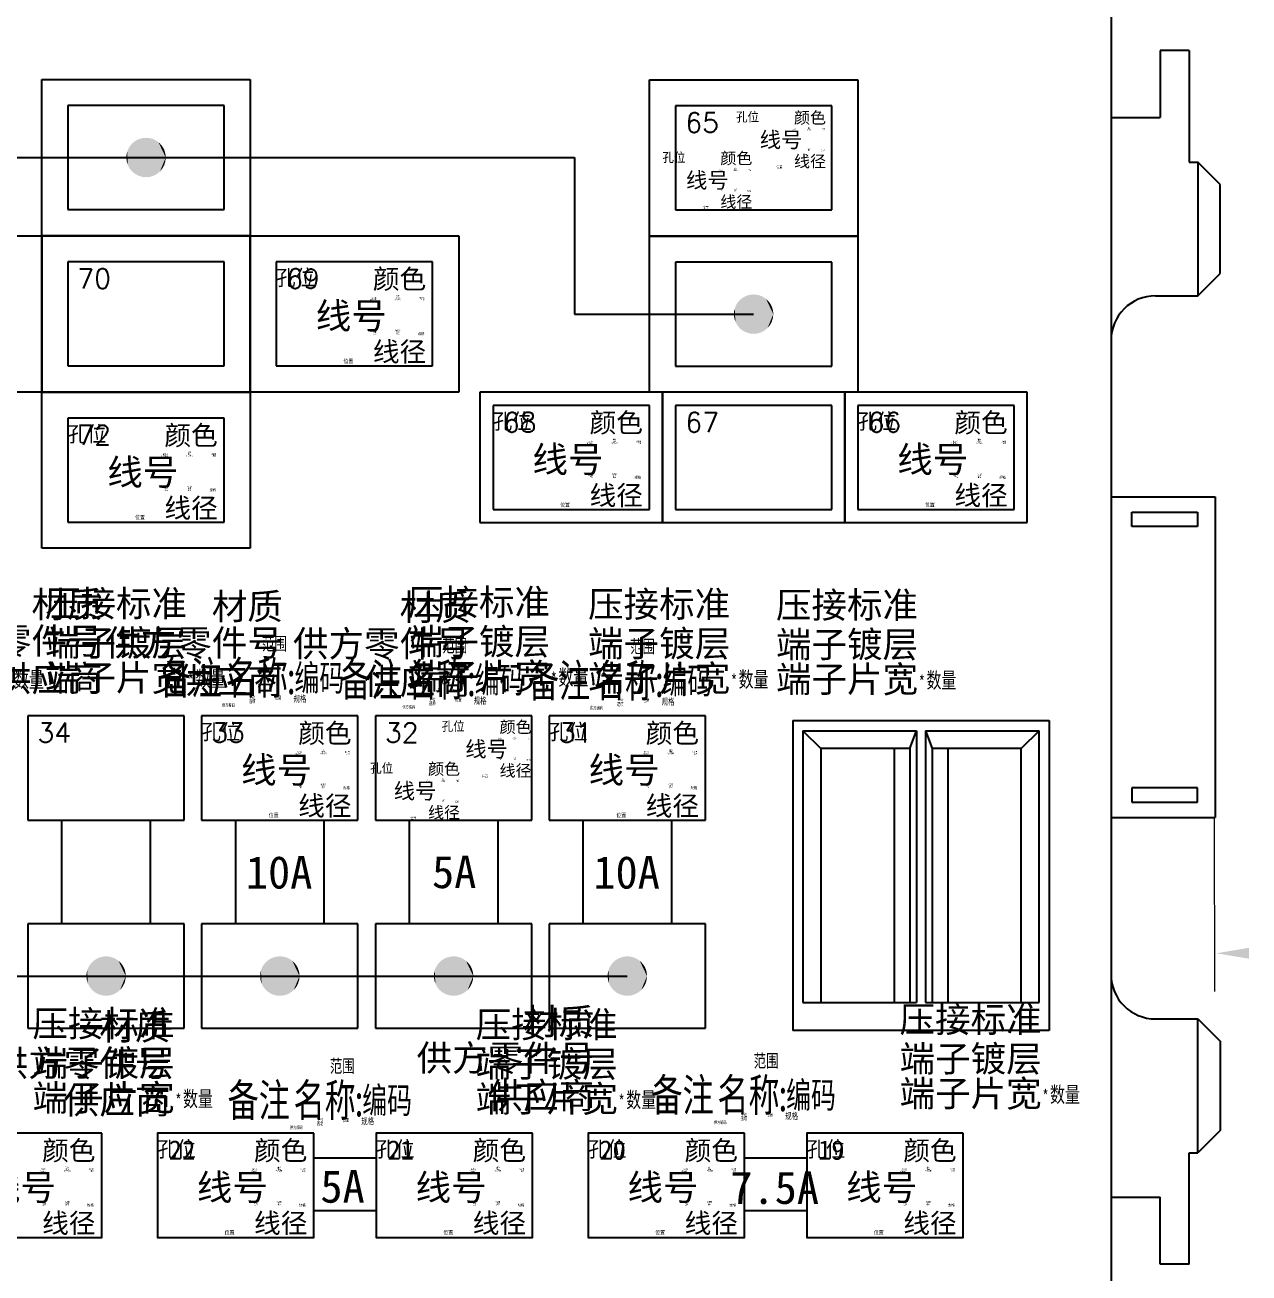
# Model space of a CAD drawing. Header units: millimetres. Extents: x -2653 to 6698, y -4403 to -42.
# Drawn here: x -2375 to -2281, y -580.6 to -484.8 of the extents above; entities that cross this region are included whole.
import ezdxf
from ezdxf.enums import TextEntityAlignment as Align

# ---------------------------------------------------------------- set-up
doc = ezdxf.new("R2010")
doc.units = ezdxf.units.MM
doc.header["$MEASUREMENT"] = 0
for name, color, linetype in [('文字', 3, 'Continuous'), ('轮廓线', 7, 'Continuous'), ('附件-供应商', 43, 'Continuous'), ('附件-名称', 53, 'Continuous'), ('附件-数量', 21, 'Continuous'), ('附件-编码', 52, 'Continuous')]:
    doc.layers.add(name, color=color, linetype=linetype)
for name, color, linetype, plot in [('附件-不打印', 2, 'Continuous', False), ('隐藏-剥皮长度', 2, 'Continuous', False), ('隐藏-加余量', 1, 'Continuous', False), ('隐藏-备注', 1, 'Continuous', False), ('隐藏-孔位', 1, 'Continuous', False), ('隐藏-对应端子', 2, 'Continuous', False), ('隐藏-规格', 1, 'Continuous', False), ('隐藏-辅助信息', 3, 'Continuous', False), ('隐藏-防水栓', 2, 'Continuous', False)]:
    doc.layers.add(name, color=color, linetype=linetype, plot=plot)
doc.styles.add('CL', font='', dxfattribs={"height": 2})
doc.styles.get("Standard").update_dxf_attribs({"font": 'txt', "bigfont": 'gbcbig.shx'})
doc.styles.add('灯泡', font='', dxfattribs={"width": 0.7})
doc.styles.get('CL').set_extended_font_data('SimSun')
doc.styles.get('灯泡').set_extended_font_data('NSimSun')

msp = doc.modelspace()

# ---------------------------------------------------------------- linework, layer by layer
at = {"lineweight": -3}
for p, q in [((-2291.597, -449.975), (-2291.597, -616.726)), ((-2373.664, -488.998), (-2357.664, -488.998)), ((-2373.664, -500.998), (-2373.664, -488.998)), ((-2357.664, -488.998), (-2357.664, -500.998)), ((-2327.031, -501.023), (-2327.031, -489.023)), ((-2327.031, -489.023), (-2311.031, -489.023)), ((-2311.031, -489.023), (-2311.031, -501.023)), ((-2359.664, -490.998), (-2371.664, -490.998)), ((-2371.664, -490.998), (-2371.664, -498.998)), ((-2359.664, -498.998), (-2359.664, -490.998)), ((-2313.031, -491.023), (-2325.031, -491.023)), ((-2325.031, -491.023), (-2325.031, -499.023)), ((-2313.031, -499.023), (-2313.031, -491.023)), ((-2543.887, -494.998), (-2332.777, -494.998)), ((-2332.777, -494.998), (-2332.777, -507.023)), ((-2371.664, -498.998), (-2359.664, -498.998)), ((-2325.031, -499.023), (-2313.031, -499.023)), ((-2389.664, -500.998), (-2373.664, -500.998)), ((-2373.664, -500.998), (-2373.664, -512.998)), ((-2373.664, -500.998), (-2357.664, -500.998)), ((-2373.664, -512.998), (-2373.664, -500.998)), ((-2357.664, -500.998), (-2373.664, -500.998)), ((-2357.664, -500.998), (-2341.664, -500.998)), ((-2357.664, -512.998), (-2357.664, -500.998)), ((-2357.664, -500.998), (-2357.664, -512.998)), ((-2341.664, -500.998), (-2341.664, -512.998)), ((-2311.031, -501.023), (-2327.031, -501.023)), ((-2327.031, -513.023), (-2327.031, -501.023)), ((-2327.031, -501.023), (-2311.031, -501.023)), ((-2311.031, -501.023), (-2311.031, -513.023)), ((-2359.664, -502.998), (-2371.664, -502.998)), ((-2371.664, -502.998), (-2371.664, -510.998)), ((-2359.664, -510.998), (-2359.664, -502.998)), ((-2343.664, -502.998), (-2355.664, -502.998)), ((-2355.664, -502.998), (-2355.664, -510.998)), ((-2343.664, -510.998), (-2343.664, -502.998)), ((-2313.031, -503.023), (-2325.031, -503.023)), ((-2325.031, -503.023), (-2325.031, -511.023)), ((-2313.031, -511.023), (-2313.031, -503.023)), ((-2332.777, -507.023), (-2319.031, -507.023)), ((-2371.664, -510.998), (-2359.664, -510.998)), ((-2355.664, -510.998), (-2343.664, -510.998)), ((-2325.031, -511.023), (-2313.031, -511.023)), ((-2373.664, -512.998), (-2389.664, -512.998)), ((-2357.664, -512.998), (-2373.664, -512.998)), ((-2373.664, -512.998), (-2357.664, -512.998)), ((-2373.664, -524.998), (-2373.664, -512.998)), ((-2341.664, -512.998), (-2357.664, -512.998)), ((-2357.664, -512.998), (-2357.664, -524.998)), ((-2326.031, -513.023), (-2340.031, -513.023)), ((-2340.031, -513.023), (-2340.031, -523.023)), ((-2311.031, -513.023), (-2327.031, -513.023)), ((-2326.031, -523.023), (-2326.031, -513.023)), ((-2312.031, -513.023), (-2326.031, -513.023)), ((-2326.031, -513.023), (-2326.031, -523.023)), ((-2312.031, -523.023), (-2312.031, -513.023)), ((-2298.031, -513.023), (-2312.031, -513.023)), ((-2312.031, -513.023), (-2312.031, -523.023)), ((-2298.031, -523.023), (-2298.031, -513.023)), ((-2327.031, -514.023), (-2339.031, -514.023)), ((-2339.031, -514.023), (-2339.031, -522.023)), ((-2327.031, -522.023), (-2327.031, -514.023)), ((-2313.031, -514.023), (-2325.031, -514.023)), ((-2325.031, -514.023), (-2325.031, -522.023)), ((-2313.031, -522.023), (-2313.031, -514.023)), ((-2299.031, -514.023), (-2311.031, -514.023)), ((-2311.031, -514.023), (-2311.031, -522.023)), ((-2299.031, -522.023), (-2299.031, -514.023)), ((-2359.664, -514.998), (-2371.664, -514.998)), ((-2371.664, -514.998), (-2371.664, -522.998)), ((-2359.664, -522.998), (-2359.664, -514.998)), ((-2291.597, -521.038), (-2283.608, -521.038)), ((-2283.608, -521.038), (-2283.608, -545.662)), ((-2339.031, -522.023), (-2327.031, -522.023)), ((-2325.031, -522.023), (-2313.031, -522.023)), ((-2311.031, -522.023), (-2299.031, -522.023)), ((-2371.664, -522.998), (-2359.664, -522.998)), ((-2340.031, -523.023), (-2326.031, -523.023)), ((-2326.031, -523.023), (-2312.031, -523.023)), ((-2312.031, -523.023), (-2298.031, -523.023)), ((-2290.011, -522.219), (-2284.954, -522.219)), ((-2290.011, -523.321), (-2290.011, -522.219)), ((-2284.954, -522.219), (-2284.954, -523.321)), ((-2284.954, -523.321), (-2290.011, -523.321)), ((-2357.664, -524.998), (-2373.664, -524.998)), ((-2362.73, -537.859), (-2374.73, -537.859)), ((-2374.73, -537.859), (-2374.73, -545.859)), ((-2362.73, -545.859), (-2362.73, -537.859)), ((-2349.395, -537.859), (-2361.395, -537.859)), ((-2361.395, -537.859), (-2361.395, -545.859)), ((-2349.395, -545.859), (-2349.395, -537.859)), ((-2336.059, -537.859), (-2348.059, -537.859)), ((-2348.059, -537.859), (-2348.059, -545.859)), ((-2336.059, -545.859), (-2336.059, -537.859)), ((-2322.723, -537.859), (-2334.723, -537.859)), ((-2334.723, -537.859), (-2334.723, -545.859)), ((-2322.723, -545.859), (-2322.723, -537.859)), ((-2284.954, -543.38), (-2290.011, -543.38)), ((-2290.011, -543.38), (-2290.011, -544.482)), ((-2284.954, -544.482), (-2284.954, -543.38)), ((-2290.011, -544.482), (-2284.954, -544.482)), ((-2374.73, -545.859), (-2362.73, -545.859)), ((-2372.117, -553.835), (-2372.117, -545.859)), ((-2372.117, -545.859), (-2365.344, -545.859)), ((-2365.344, -545.859), (-2365.344, -553.835)), ((-2361.395, -545.859), (-2349.395, -545.859)), ((-2358.781, -553.835), (-2358.781, -545.859)), ((-2358.781, -545.859), (-2352.008, -545.859)), ((-2352.008, -545.859), (-2352.008, -553.835)), ((-2348.059, -545.859), (-2336.059, -545.859)), ((-2345.445, -553.835), (-2345.445, -545.859)), ((-2345.445, -545.859), (-2338.673, -545.859)), ((-2338.673, -545.859), (-2338.673, -553.835)), ((-2334.723, -545.859), (-2322.723, -545.859)), ((-2332.109, -553.835), (-2332.109, -545.859)), ((-2332.109, -545.859), (-2325.337, -545.859)), ((-2325.337, -545.859), (-2325.337, -553.835)), ((-2291.597, -545.662), (-2283.608, -545.662)), ((-2362.73, -553.835), (-2374.73, -553.835)), ((-2374.73, -553.835), (-2374.73, -561.835)), ((-2365.344, -553.835), (-2372.117, -553.835)), ((-2362.73, -561.835), (-2362.73, -553.835)), ((-2349.395, -553.835), (-2361.395, -553.835)), ((-2361.395, -553.835), (-2361.395, -561.835)), ((-2352.008, -553.835), (-2358.781, -553.835)), ((-2349.395, -561.835), (-2349.395, -553.835)), ((-2336.059, -553.835), (-2348.059, -553.835)), ((-2348.059, -553.835), (-2348.059, -561.835)), ((-2338.673, -553.835), (-2345.445, -553.835)), ((-2336.059, -561.835), (-2336.059, -553.835)), ((-2322.723, -553.835), (-2334.723, -553.835)), ((-2334.723, -553.835), (-2334.723, -561.835)), ((-2325.337, -553.835), (-2332.109, -553.835)), ((-2322.723, -561.835), (-2322.723, -553.835)), ((-2501.123, -557.85), (-2328.723, -557.85)), ((-2374.73, -561.835), (-2362.73, -561.835)), ((-2361.395, -561.835), (-2349.395, -561.835)), ((-2348.059, -561.835), (-2336.059, -561.835)), ((-2334.723, -561.835), (-2322.723, -561.835))]:
    msp.add_line(p, q, dxfattribs=at)
at = {"lineweight": -3, "ltscale": 0.089101}
for p, q in [((-2287.834, -486.793), (-2287.834, -491.925)), ((-2287.834, -579.945), (-2287.834, -574.813))]:
    msp.add_line(p, q, dxfattribs=at)
at = {"lineweight": -3, "ltscale": 0.038611}
for p, q in [((-2285.61, -486.793), (-2287.834, -486.793)), ((-2285.61, -579.945), (-2287.834, -579.945))]:
    msp.add_line(p, q, dxfattribs=at)
at = {"lineweight": -3, "ltscale": 0.1485}
for p, q in [((-2285.61, -486.793), (-2285.61, -495.347)), ((-2285.61, -579.945), (-2285.61, -571.392))]:
    msp.add_line(p, q, dxfattribs=at)
at = {"lineweight": -3, "ltscale": 0.065338}
for p, q in [((-2291.597, -491.925), (-2287.834, -491.925)), ((-2291.597, -574.813), (-2287.834, -574.813))]:
    msp.add_line(p, q, dxfattribs=at)
at = {"lineweight": -3, "ltscale": 0.011884}
for p, q in [((-2285.61, -495.347), (-2284.925, -495.347)), ((-2285.61, -571.392), (-2284.925, -571.392))]:
    msp.add_line(p, q, dxfattribs=at)
at = {"lineweight": -3, "ltscale": 0.1782}
for p, q in [((-2284.925, -495.347), (-2284.925, -505.611)), ((-2284.925, -571.392), (-2284.925, -561.127))]:
    msp.add_line(p, q, dxfattribs=at)
at = {"lineweight": -3, "ltscale": 0.042002}
for p, q in [((-2283.215, -497.058), (-2284.925, -495.347)), ((-2284.925, -505.611), (-2283.215, -503.9)), ((-2284.925, -561.127), (-2283.215, -562.838)), ((-2283.215, -569.681), (-2284.925, -571.392))]:
    msp.add_line(p, q, dxfattribs=at)
at = {"lineweight": -3, "ltscale": 0.1188}
for p, q in [((-2283.215, -503.9), (-2283.215, -497.058)), ((-2283.215, -562.838), (-2283.215, -569.681))]:
    msp.add_line(p, q, dxfattribs=at)
at = {"lineweight": -3, "ltscale": 0.056433}
for p, q in [((-2288.176, -505.611), (-2284.925, -505.611)), ((-2288.176, -561.127), (-2284.925, -561.127))]:
    msp.add_line(p, q, dxfattribs=at)
at = {"lineweight": -3, "ltscale": 0.341553}
for p, q in [((-2316.018, -538.226), (-2296.345, -538.226)), ((-2296.345, -562.005), (-2316.018, -562.005))]:
    msp.add_line(p, q, dxfattribs=at)
at = {"lineweight": -3, "ltscale": 0.412831}
for p, q in [((-2316.018, -538.226), (-2316.018, -562.005)), ((-2296.345, -538.226), (-2296.345, -562.005))]:
    msp.add_line(p, q, dxfattribs=at)
at = {"lineweight": -3, "ltscale": 0.033602}
for p, q in [((-2315.248, -538.995), (-2313.879, -540.364)), ((-2297.115, -538.995), (-2298.483, -540.364))]:
    msp.add_line(p, q, dxfattribs=at)
at = {"lineweight": -3, "ltscale": 0.362341}
for p, q in [((-2315.248, -538.995), (-2315.248, -559.866)), ((-2306.524, -538.995), (-2306.524, -559.866)), ((-2305.839, -538.995), (-2305.839, -559.866)), ((-2297.115, -559.866), (-2297.115, -538.995))]:
    msp.add_line(p, q, dxfattribs=at)
at = {"lineweight": -3, "ltscale": 0.151465}
for p, q in [((-2315.248, -538.995), (-2306.524, -538.995)), ((-2315.248, -559.866), (-2306.524, -559.866))]:
    msp.add_line(p, q, dxfattribs=at)
at = {"lineweight": -3, "ltscale": 0.025373}
msp.add_line((-2307.037, -540.364), (-2306.524, -538.995), dxfattribs=at)
at = {"lineweight": -3, "ltscale": 0.151471}
for p, q in [((-2305.839, -538.995), (-2297.115, -538.995)), ((-2305.839, -559.866), (-2297.115, -559.866))]:
    msp.add_line(p, q, dxfattribs=at)
at = {"lineweight": -3, "ltscale": 0.025376}
msp.add_line((-2305.839, -538.995), (-2305.326, -540.364), dxfattribs=at)
at = {"lineweight": -3, "ltscale": 0.338582}
for p, q in [((-2313.879, -540.364), (-2313.879, -559.866)), ((-2308.234, -540.364), (-2308.234, -559.866)), ((-2307.037, -540.364), (-2307.037, -559.866)), ((-2305.326, -540.364), (-2305.326, -559.866)), ((-2304.129, -540.364), (-2304.129, -559.866)), ((-2298.483, -559.866), (-2298.483, -540.364))]:
    msp.add_line(p, q, dxfattribs=at)
at = {"lineweight": -3, "ltscale": 0.118799}
for p, q in [((-2307.037, -540.364), (-2313.879, -540.364)), ((-2298.483, -540.364), (-2305.326, -540.364))]:
    msp.add_line(p, q, dxfattribs=at)
at = {"lineweight": 0}
msp.add_line((-2283.684, -545.702), (-2283.644, -559.013), dxfattribs=at)
at = {"lineweight": -3}
for points in [[(-2369.049, -569.893), (-2381.049, -569.893), (-2381.049, -577.893), (-2369.049, -577.893)], [(-2352.786, -569.893), (-2364.786, -569.893), (-2364.786, -577.893), (-2352.786, -577.893)], [(-2336, -569.893), (-2348, -569.893), (-2348, -577.893), (-2336, -577.893)], [(-2319.737, -569.893), (-2331.737, -569.893), (-2331.737, -577.893), (-2319.737, -577.893)], [(-2302.951, -569.893), (-2314.951, -569.893), (-2314.951, -577.893), (-2302.951, -577.893)], [(-2348, -575.856), (-2352.786, -575.856), (-2352.786, -571.792), (-2348, -571.792)], [(-2314.951, -575.856), (-2319.737, -575.856), (-2319.737, -571.792), (-2314.951, -571.792)]]:
    msp.add_lwpolyline(points, close=True, dxfattribs=at)
for centre, start, end in [((-2288.176, -509.033), 90, 179.99998), ((-2288.176, -557.706), 180.00002, 270)]:
    msp.add_arc(centre, 3.421, start, end, dxfattribs=at)
for points in [[(-2366.921, -495.838), (-2366.997, -494.285), (-2367.061, -494.419)], [(-2366.733, -496.067), (-2366.921, -494.158), (-2366.921, -495.838), (-2366.997, -494.285)], [(-2366.733, -493.929), (-2366.833, -494.039), (-2366.733, -496.067), (-2366.921, -494.158)], [(-2366.504, -496.255), (-2366.623, -493.829), (-2366.733, -496.067), (-2366.733, -493.929)], [(-2366.504, -496.255), (-2366.242, -496.395), (-2366.623, -493.829), (-2366.504, -493.741)], [(-2366.242, -496.395), (-2366.377, -493.665), (-2366.504, -493.741)], [(-2365.959, -496.481), (-2366.242, -493.601), (-2366.242, -496.395), (-2366.377, -493.665)], [(-2365.959, -493.515), (-2366.103, -493.551), (-2365.959, -496.481), (-2366.242, -493.601)], [(-2365.664, -496.51), (-2365.664, -493.486), (-2365.959, -493.515), (-2365.812, -493.493)], [(-2365.664, -496.51), (-2365.959, -493.515), (-2365.959, -496.481)], [(-2365.664, -496.51), (-2365.369, -496.481), (-2365.664, -493.486), (-2365.664, -494.998)], [(-2364.152, -494.998), (-2365.515, -493.493), (-2365.664, -494.998), (-2365.664, -493.486)], [(-2364.152, -494.998), (-2365.225, -493.551), (-2365.515, -493.493), (-2365.369, -493.515)], [(-2364.152, -494.998), (-2364.951, -493.665), (-2365.225, -493.551), (-2365.085, -493.601)], [(-2364.152, -494.998), (-2364.704, -493.829), (-2364.951, -493.665), (-2364.824, -493.741)], [(-2364.152, -494.998), (-2364.495, -494.039), (-2364.704, -493.829), (-2364.595, -493.929)], [(-2364.152, -494.998), (-2364.33, -494.285), (-2364.495, -494.039), (-2364.407, -494.158)], [(-2364.152, -494.998), (-2364.217, -494.559), (-2364.33, -494.285), (-2364.267, -494.419)], [(-2367.169, -494.85), (-2367.176, -494.998), (-2367.147, -494.703), (-2367.147, -495.293)], [(-2367.061, -495.577), (-2367.111, -494.559), (-2367.147, -495.293), (-2367.147, -494.703)], [(-2367.061, -495.577), (-2366.921, -495.838), (-2367.111, -494.559), (-2367.061, -494.419)], [(-2364.152, -494.998), (-2365.664, -494.998), (-2365.085, -496.395), (-2365.369, -496.481)], [(-2364.152, -494.998), (-2365.085, -496.395), (-2364.595, -496.067), (-2364.824, -496.255)], [(-2364.152, -494.998), (-2364.595, -496.067), (-2364.267, -495.577), (-2364.407, -495.838)], [(-2364.152, -494.998), (-2364.267, -495.577), (-2364.181, -495.293)], [(-2364.152, -494.998), (-2364.159, -494.85), (-2364.217, -494.559), (-2364.181, -494.703)], [(-2319.871, -508.281), (-2319.609, -508.42), (-2319.99, -505.854), (-2319.871, -505.766)], [(-2319.609, -508.42), (-2319.744, -505.69), (-2319.871, -505.766)], [(-2319.326, -508.506), (-2319.609, -505.626), (-2319.609, -508.42), (-2319.744, -505.69)], [(-2319.326, -505.54), (-2319.47, -505.576), (-2319.326, -508.506), (-2319.609, -505.626)], [(-2319.031, -508.535), (-2319.031, -505.511), (-2319.326, -505.54), (-2319.179, -505.518)], [(-2319.031, -508.535), (-2319.326, -505.54), (-2319.326, -508.506)], [(-2319.031, -508.535), (-2318.736, -508.506), (-2319.031, -505.511), (-2319.031, -507.023)], [(-2317.519, -507.023), (-2318.883, -505.518), (-2319.031, -507.023), (-2319.031, -505.511)], [(-2317.519, -507.023), (-2318.592, -505.576), (-2318.883, -505.518), (-2318.736, -505.54)], [(-2317.519, -507.023), (-2318.318, -505.69), (-2318.592, -505.576), (-2318.452, -505.626)], [(-2317.519, -507.023), (-2318.072, -505.854), (-2318.318, -505.69), (-2318.191, -505.766)], [(-2320.536, -506.875), (-2320.543, -507.023), (-2320.514, -506.728), (-2320.514, -507.318)], [(-2320.428, -507.602), (-2320.478, -506.584), (-2320.514, -507.318), (-2320.514, -506.728)], [(-2320.428, -507.602), (-2320.288, -507.863), (-2320.478, -506.584), (-2320.428, -506.445)], [(-2320.288, -507.863), (-2320.365, -506.31), (-2320.428, -506.445)], [(-2320.1, -508.093), (-2320.288, -506.183), (-2320.288, -507.863), (-2320.365, -506.31)], [(-2320.1, -505.954), (-2320.2, -506.064), (-2320.1, -508.093), (-2320.288, -506.183)], [(-2319.871, -508.281), (-2319.99, -505.854), (-2320.1, -508.093), (-2320.1, -505.954)], [(-2317.519, -507.023), (-2317.862, -506.064), (-2318.072, -505.854), (-2317.962, -505.954)], [(-2317.519, -507.023), (-2317.697, -506.31), (-2317.862, -506.064), (-2317.774, -506.183)], [(-2317.519, -507.023), (-2317.584, -506.584), (-2317.697, -506.31), (-2317.634, -506.445)], [(-2317.519, -507.023), (-2317.526, -506.875), (-2317.584, -506.584), (-2317.548, -506.728)], [(-2317.519, -507.023), (-2319.031, -507.023), (-2318.452, -508.42), (-2318.736, -508.506)], [(-2317.519, -507.023), (-2318.452, -508.42), (-2317.962, -508.093), (-2318.191, -508.281)], [(-2317.519, -507.023), (-2317.962, -508.093), (-2317.634, -507.602), (-2317.774, -507.863)], [(-2317.519, -507.023), (-2317.634, -507.602), (-2317.548, -507.318)], [(-2369.57, -559.092), (-2369.309, -559.232), (-2369.689, -556.666), (-2369.57, -556.578)], [(-2369.309, -559.232), (-2369.443, -556.502), (-2369.57, -556.578)], [(-2369.025, -559.318), (-2369.309, -556.438), (-2369.309, -559.232), (-2369.443, -556.502)], [(-2369.025, -556.352), (-2369.169, -556.388), (-2369.025, -559.318), (-2369.309, -556.438)], [(-2368.73, -559.347), (-2368.73, -556.323), (-2369.025, -556.352), (-2368.878, -556.33)], [(-2368.73, -559.347), (-2369.025, -556.352), (-2369.025, -559.318)], [(-2368.73, -559.347), (-2368.435, -559.318), (-2368.73, -556.323), (-2368.73, -557.835)], [(-2367.218, -557.835), (-2368.582, -556.33), (-2368.73, -557.835), (-2368.73, -556.323)], [(-2367.218, -557.835), (-2368.291, -556.388), (-2368.582, -556.33), (-2368.435, -556.352)], [(-2367.218, -557.835), (-2368.017, -556.502), (-2368.291, -556.388), (-2368.152, -556.438)], [(-2367.218, -557.835), (-2367.771, -556.666), (-2368.017, -556.502), (-2367.89, -556.578)], [(-2356.234, -559.092), (-2355.973, -559.232), (-2356.354, -556.666), (-2356.234, -556.578)], [(-2355.973, -559.232), (-2356.107, -556.502), (-2356.234, -556.578)], [(-2355.69, -559.318), (-2355.973, -556.438), (-2355.973, -559.232), (-2356.107, -556.502)], [(-2355.69, -556.352), (-2355.833, -556.388), (-2355.69, -559.318), (-2355.973, -556.438)], [(-2355.395, -559.347), (-2355.395, -556.323), (-2355.69, -556.352), (-2355.543, -556.33)], [(-2355.395, -559.347), (-2355.69, -556.352), (-2355.69, -559.318)], [(-2355.395, -559.347), (-2355.099, -559.318), (-2355.395, -556.323), (-2355.395, -557.835)], [(-2353.882, -557.835), (-2355.246, -556.33), (-2355.395, -557.835), (-2355.395, -556.323)], [(-2353.882, -557.835), (-2354.955, -556.388), (-2355.246, -556.33), (-2355.099, -556.352)], [(-2353.882, -557.835), (-2354.682, -556.502), (-2354.955, -556.388), (-2354.816, -556.438)], [(-2353.882, -557.835), (-2354.435, -556.666), (-2354.682, -556.502), (-2354.554, -556.578)], [(-2342.899, -559.092), (-2342.637, -559.232), (-2343.018, -556.666), (-2342.899, -556.578)], [(-2342.637, -559.232), (-2342.771, -556.502), (-2342.899, -556.578)], [(-2342.354, -559.318), (-2342.637, -556.438), (-2342.637, -559.232), (-2342.771, -556.502)], [(-2342.354, -556.352), (-2342.498, -556.388), (-2342.354, -559.318), (-2342.637, -556.438)], [(-2342.059, -559.347), (-2342.059, -556.323), (-2342.354, -556.352), (-2342.207, -556.33)], [(-2342.059, -559.347), (-2342.354, -556.352), (-2342.354, -559.318)], [(-2342.059, -559.347), (-2341.763, -559.318), (-2342.059, -556.323), (-2342.059, -557.835)], [(-2340.546, -557.835), (-2341.91, -556.33), (-2342.059, -557.835), (-2342.059, -556.323)], [(-2340.546, -557.835), (-2341.62, -556.388), (-2341.91, -556.33), (-2341.763, -556.352)], [(-2340.546, -557.835), (-2341.346, -556.502), (-2341.62, -556.388), (-2341.48, -556.438)], [(-2340.546, -557.835), (-2341.099, -556.666), (-2341.346, -556.502), (-2341.219, -556.578)], [(-2329.563, -559.092), (-2329.302, -559.232), (-2329.682, -556.666), (-2329.563, -556.578)], [(-2329.302, -559.232), (-2329.436, -556.502), (-2329.563, -556.578)], [(-2329.018, -559.318), (-2329.302, -556.438), (-2329.302, -559.232), (-2329.436, -556.502)], [(-2329.018, -556.352), (-2329.162, -556.388), (-2329.018, -559.318), (-2329.302, -556.438)], [(-2328.723, -559.347), (-2328.723, -556.323), (-2329.018, -556.352), (-2328.871, -556.33)], [(-2328.723, -559.347), (-2329.018, -556.352), (-2329.018, -559.318)], [(-2328.723, -559.347), (-2328.428, -559.318), (-2328.723, -556.323), (-2328.723, -557.835)], [(-2327.211, -557.835), (-2328.575, -556.33), (-2328.723, -557.835), (-2328.723, -556.323)], [(-2327.211, -557.835), (-2328.284, -556.388), (-2328.575, -556.33), (-2328.428, -556.352)], [(-2327.211, -557.835), (-2328.01, -556.502), (-2328.284, -556.388), (-2328.144, -556.438)], [(-2327.211, -557.835), (-2327.764, -556.666), (-2328.01, -556.502), (-2327.883, -556.578)], [(-2370.235, -557.687), (-2370.242, -557.835), (-2370.213, -557.54), (-2370.213, -558.13)], [(-2370.127, -558.414), (-2370.177, -557.396), (-2370.213, -558.13), (-2370.213, -557.54)], [(-2370.127, -558.414), (-2369.988, -558.675), (-2370.177, -557.396), (-2370.127, -557.256)], [(-2369.988, -558.675), (-2370.064, -557.122), (-2370.127, -557.256)], [(-2369.799, -558.904), (-2369.988, -556.995), (-2369.988, -558.675), (-2370.064, -557.122)], [(-2369.799, -556.766), (-2369.899, -556.876), (-2369.799, -558.904), (-2369.988, -556.995)], [(-2369.57, -559.092), (-2369.689, -556.666), (-2369.799, -558.904), (-2369.799, -556.766)], [(-2367.218, -557.835), (-2367.561, -556.876), (-2367.771, -556.666), (-2367.661, -556.766)], [(-2367.218, -557.835), (-2367.397, -557.122), (-2367.561, -556.876), (-2367.473, -556.995)], [(-2367.218, -557.835), (-2367.283, -557.396), (-2367.397, -557.122), (-2367.333, -557.256)], [(-2367.218, -557.835), (-2367.225, -557.687), (-2367.283, -557.396), (-2367.247, -557.54)], [(-2356.899, -557.687), (-2356.907, -557.835), (-2356.877, -557.54), (-2356.877, -558.13)], [(-2356.791, -558.414), (-2356.842, -557.396), (-2356.877, -558.13), (-2356.877, -557.54)], [(-2356.791, -558.414), (-2356.652, -558.675), (-2356.842, -557.396), (-2356.791, -557.256)], [(-2356.652, -558.675), (-2356.728, -557.122), (-2356.791, -557.256)], [(-2356.464, -558.904), (-2356.652, -556.995), (-2356.652, -558.675), (-2356.728, -557.122)], [(-2356.464, -556.766), (-2356.563, -556.876), (-2356.464, -558.904), (-2356.652, -556.995)], [(-2356.234, -559.092), (-2356.354, -556.666), (-2356.464, -558.904), (-2356.464, -556.766)], [(-2353.882, -557.835), (-2354.226, -556.876), (-2354.435, -556.666), (-2354.325, -556.766)], [(-2353.882, -557.835), (-2354.061, -557.122), (-2354.226, -556.876), (-2354.137, -556.995)], [(-2353.882, -557.835), (-2353.948, -557.396), (-2354.061, -557.122), (-2353.997, -557.256)], [(-2353.882, -557.835), (-2353.89, -557.687), (-2353.948, -557.396), (-2353.911, -557.54)], [(-2343.563, -557.687), (-2343.571, -557.835), (-2343.542, -557.54), (-2343.542, -558.13)], [(-2343.456, -558.414), (-2343.506, -557.396), (-2343.542, -558.13), (-2343.542, -557.54)], [(-2343.456, -558.414), (-2343.316, -558.675), (-2343.506, -557.396), (-2343.456, -557.256)], [(-2343.316, -558.675), (-2343.392, -557.122), (-2343.456, -557.256)], [(-2343.128, -558.904), (-2343.316, -556.995), (-2343.316, -558.675), (-2343.392, -557.122)], [(-2343.128, -556.766), (-2343.227, -556.876), (-2343.128, -558.904), (-2343.316, -556.995)], [(-2342.899, -559.092), (-2343.018, -556.666), (-2343.128, -558.904), (-2343.128, -556.766)], [(-2340.546, -557.835), (-2340.89, -556.876), (-2341.099, -556.666), (-2340.989, -556.766)], [(-2340.546, -557.835), (-2340.725, -557.122), (-2340.89, -556.876), (-2340.801, -556.995)], [(-2340.546, -557.835), (-2340.612, -557.396), (-2340.725, -557.122), (-2340.662, -557.256)], [(-2340.546, -557.835), (-2340.554, -557.687), (-2340.612, -557.396), (-2340.576, -557.54)], [(-2330.228, -557.687), (-2330.235, -557.835), (-2330.206, -557.54), (-2330.206, -558.13)], [(-2330.12, -558.414), (-2330.17, -557.396), (-2330.206, -558.13), (-2330.206, -557.54)], [(-2330.12, -558.414), (-2329.98, -558.675), (-2330.17, -557.396), (-2330.12, -557.256)], [(-2329.98, -558.675), (-2330.056, -557.122), (-2330.12, -557.256)], [(-2329.792, -558.904), (-2329.98, -556.995), (-2329.98, -558.675), (-2330.056, -557.122)], [(-2329.792, -556.766), (-2329.892, -556.876), (-2329.792, -558.904), (-2329.98, -556.995)], [(-2329.563, -559.092), (-2329.682, -556.666), (-2329.792, -558.904), (-2329.792, -556.766)], [(-2327.211, -557.835), (-2327.554, -556.876), (-2327.764, -556.666), (-2327.654, -556.766)], [(-2327.211, -557.835), (-2327.389, -557.122), (-2327.554, -556.876), (-2327.465, -556.995)], [(-2327.211, -557.835), (-2327.276, -557.396), (-2327.389, -557.122), (-2327.326, -557.256)], [(-2327.211, -557.835), (-2327.218, -557.687), (-2327.276, -557.396), (-2327.24, -557.54)], [(-2367.218, -557.835), (-2368.73, -557.835), (-2368.152, -559.232), (-2368.435, -559.318)], [(-2367.218, -557.835), (-2368.152, -559.232), (-2367.661, -558.904), (-2367.89, -559.092)], [(-2367.218, -557.835), (-2367.661, -558.904), (-2367.333, -558.414), (-2367.473, -558.675)], [(-2367.218, -557.835), (-2367.333, -558.414), (-2367.247, -558.13)], [(-2353.882, -557.835), (-2355.395, -557.835), (-2354.816, -559.232), (-2355.099, -559.318)], [(-2353.882, -557.835), (-2354.816, -559.232), (-2354.325, -558.904), (-2354.554, -559.092)], [(-2353.882, -557.835), (-2354.325, -558.904), (-2353.997, -558.414), (-2354.137, -558.675)], [(-2353.882, -557.835), (-2353.997, -558.414), (-2353.911, -558.13)], [(-2340.546, -557.835), (-2342.059, -557.835), (-2341.48, -559.232), (-2341.763, -559.318)], [(-2340.546, -557.835), (-2341.48, -559.232), (-2340.989, -558.904), (-2341.219, -559.092)], [(-2340.546, -557.835), (-2340.989, -558.904), (-2340.662, -558.414), (-2340.801, -558.675)], [(-2340.546, -557.835), (-2340.662, -558.414), (-2340.576, -558.13)], [(-2327.211, -557.835), (-2328.723, -557.835), (-2328.144, -559.232), (-2328.428, -559.318)], [(-2327.211, -557.835), (-2328.144, -559.232), (-2327.654, -558.904), (-2327.883, -559.092)], [(-2327.211, -557.835), (-2327.654, -558.904), (-2327.326, -558.414), (-2327.465, -558.675)], [(-2327.211, -557.835), (-2327.326, -558.414), (-2327.24, -558.13)]]:
    msp.add_solid(points, dxfattribs=at)
at = {"color": 0, "linetype": 'ByBlock', "lineweight": 9}
msp.add_solid([(-2281.004, -555.666), (-2281.004, -556.5), (-2283.504, -556.083)], dxfattribs=at)

# ---------------------------------------------------------------- texts
at = {"lineweight": 0}
for s, p in [('65', (-2324.265, -493.069)), ('70', (-2370.931, -505.043)), ('69', (-2354.898, -505.043)), ('68', (-2338.265, -516.069)), ('67', (-2324.265, -516.069)), ('66', (-2310.265, -516.069)), ('72', (-2370.931, -517.043)), ('34', (-2373.989, -539.904)), ('33', (-2360.653, -539.904)), ('32', (-2347.318, -539.904)), ('31', (-2333.982, -539.904))]:
    msp.add_text(s, height=1.5, dxfattribs=at).set_placement(p)
at = {"style": '灯泡'}
for s, p in [('10A', (-2358, -551.115)), ('5A', (-2343.711, -551.084)), ('10A', (-2331.328, -551.115)), ('5A', (-2352.28, -575.229)), ('7.5A', (-2320.814, -575.324))]:
    msp.add_text(s, height=2.5, dxfattribs=at).set_placement(p)
at = {"lineweight": -3, "char_height": 1.5, "width": 2.33296, "attachment_point": 1}
for s, insert in [('{\\fSimSun|b0|i0|c134|p2;22}', (-2363.919, -570.438)), ('{\\fSimSun|b0|i0|c134|p2;21}', (-2347.134, -570.438)), ('{\\fSimSun|b0|i0|c134|p2;20}', (-2330.871, -570.438)), ('{\\fSimSun|b0|i0|c134|p2;19}', (-2314.085, -570.438))]:
    msp.add_mtext(s, dxfattribs=dict(at, insert=insert))
at = {"layer": '文字', "style": '灯泡', "width": 0.7}
for p in [(-2354.523, -534.941), (-2340.689, -535.092), (-2326.27, -535.157), (-2349.318, -567.363), (-2316.784, -566.961)]:
    msp.add_text(':', height=2.5, dxfattribs=at).set_placement(p, align=Align.MIDDLE_CENTER)
at = {"layer": '文字', "color": 3, "style": 'CL', "flags": 1}
for tag, p in [('压接标准', (-2334.659, -529.131)), ('材质', (-2368.998, -529.305)), ('压接标准', (-2362.517, -529.235)), ('材质', (-2355.164, -529.456)), ('材质', (-2340.745, -529.52)), ('压接标准', (-2320.825, -529.282)), ('压接标准', (-2306.406, -529.346)), ('供方零件号', (-2368.998, -532.102)), ('端子镀层', (-2362.517, -532.257)), ('供方零件号', (-2355.164, -532.253)), ('供方零件号', (-2340.745, -532.318)), ('端子镀层', (-2334.659, -532.153)), ('端子镀层', (-2320.825, -532.303)), ('端子镀层', (-2306.406, -532.368)), ('端子片宽', (-2362.517, -534.929)), ('端子片宽', (-2334.659, -534.825)), ('端子片宽', (-2320.825, -534.975)), ('端子片宽', (-2306.406, -535.04)), ('压接标准', (-2363.471, -561.479)), ('材质', (-2363.793, -561.726)), ('压接标准', (-2329.454, -561.552)), ('材质', (-2331.259, -561.324)), ('压接标准', (-2296.92, -561.15)), ('供方零件号', (-2363.793, -564.523)), ('端子镀层', (-2363.471, -564.501)), ('供方零件号', (-2331.259, -564.121)), ('端子镀层', (-2329.454, -564.574)), ('端子镀层', (-2296.92, -564.172)), ('端子片宽', (-2363.471, -567.173)), ('端子片宽', (-2329.454, -567.246)), ('端子片宽', (-2296.92, -566.844))]:
    msp.add_attdef(tag, text='', height=2, dxfattribs=at).set_placement(p, align=Align.MIDDLE_RIGHT)
at = {"layer": '轮廓线', "color": 7, "style": 'CL', "flags": 4}
for tag, text, height, p in [('颜色', 'NC', 0.9, (-2313.476, -491.942)), ('颜色', 'NC', 0.9, (-2319.129, -495.052)), ('线径', '0.5', 0.9, (-2313.476, -495.29)), ('线径', '0.5', 0.9, (-2319.129, -498.399)), ('颜色', 'NC', 1.5, (-2344.16, -504.325)), ('线径', '0.5', 1.5, (-2344.16, -509.904)), ('颜色', 'NC', 1.5, (-2327.527, -515.35)), ('颜色', 'NC', 1.5, (-2299.527, -515.35)), ('颜色', 'NC', 1.5, (-2360.16, -516.325)), ('线径', '0.5', 1.5, (-2327.527, -520.93)), ('线径', '0.5', 1.5, (-2299.527, -520.93)), ('线径', '0.5', 1.5, (-2360.16, -521.904)), ('颜色', 'NC', 1.5, (-2349.891, -539.186)), ('颜色', 'NC', 0.9, (-2336.073, -538.713)), ('颜色', 'NC', 1.5, (-2323.22, -539.186)), ('颜色', 'NC', 0.9, (-2341.564, -541.93)), ('线径', '0.5', 0.9, (-2336.073, -542.061)), ('线径', '0.5', 1.5, (-2349.891, -544.765)), ('线径', '0.5', 1.5, (-2323.22, -544.765)), ('线径', '0.5', 0.9, (-2341.564, -545.277)), ('颜色', 'NC', 1.5, (-2369.545, -571.22)), ('颜色', 'NC', 1.5, (-2353.282, -571.22)), ('颜色', 'NC', 1.5, (-2336.496, -571.22)), ('颜色', 'NC', 1.5, (-2320.233, -571.22)), ('颜色', 'NC', 1.5, (-2303.448, -571.22)), ('线径', '0.5', 1.5, (-2369.545, -576.799)), ('线径', '0.5', 1.5, (-2353.282, -576.799)), ('线径', '0.5', 1.5, (-2336.496, -576.799)), ('线径', '0.5', 1.5, (-2320.233, -576.799)), ('线径', '0.5', 1.5, (-2303.448, -576.799))]:
    msp.add_attdef(tag, text=text, height=height, dxfattribs=at).set_placement(p, align=Align.MIDDLE_RIGHT)
for height, p in [(1.2, (-2316.927, -493.634)), (1.2, (-2322.58, -496.744)), (2, (-2349.912, -507.145)), (2, (-2333.279, -518.17)), (2, (-2305.279, -518.17)), (2, (-2365.912, -519.145)), (1.2, (-2339.524, -540.405)), (2, (-2355.643, -542.006)), (2, (-2328.971, -542.006)), (1.2, (-2345.015, -543.622)), (2, (-2375.297, -574.04)), (2, (-2359.034, -574.04)), (2, (-2342.248, -574.04)), (2, (-2325.985, -574.04)), (2, (-2309.199, -574.04))]:
    msp.add_attdef('线号', text='300', height=height, dxfattribs=at).set_placement(p, align=Align.MIDDLE_CENTER)
at = {"layer": '附件-不打印', "color": 3, "style": 'CL', "width": 0.7}
for tag, height, flags, p in [('范围', 1, 1, (-2355.808, -532.317)), ('范围', 1, 1, (-2341.974, -532.468)), ('范围', 1, 1, (-2327.555, -532.533)), ('工位', 0.25, 5, (-2357.515, -536.473)), ('位置', 0.25, 9, (-2355.527, -536.474)), ('工位', 0.25, 5, (-2343.681, -536.623)), ('位置', 0.25, 9, (-2341.692, -536.624)), ('供方编码', 0.25, 5, (-2359.334, -537.038)), ('供方编码', 0.25, 5, (-2345.5, -537.188)), ('供方编码', 0.25, 5, (-2331.081, -537.253)), ('工位', 0.25, 5, (-2329.262, -536.688)), ('位置', 0.25, 9, (-2327.274, -536.689)), ('范围', 1, 1, (-2350.603, -564.738)), ('范围', 1, 1, (-2318.069, -564.336)), ('工位', 0.25, 5, (-2352.31, -568.894)), ('位置', 0.25, 9, (-2350.322, -568.895)), ('供方编码', 0.25, 5, (-2321.595, -569.057)), ('工位', 0.25, 5, (-2319.776, -568.492)), ('位置', 0.25, 9, (-2317.788, -568.493)), ('供方编码', 0.25, 5, (-2354.129, -569.459))]:
    msp.add_attdef(tag, text='', height=height, dxfattribs=dict(at, flags=flags)).set_placement(p, align=Align.MIDDLE_CENTER)
at = {"layer": '附件-不打印', "color": 1, "style": 'CL', "width": 0.7, "flags": 8}
for p in [(-2359.833, -536.192), (-2345.999, -536.343), (-2331.581, -536.408), (-2354.628, -568.614), (-2322.094, -568.211)]:
    msp.add_attdef('备注', text='', height=2.5, dxfattribs=at).set_placement(p, align=Align.RIGHT)
at = {"layer": '附件-不打印', "color": 3, "style": 'CL', "width": 0.7, "flags": 9}
for p in [(-2354.345, -536.799), (-2340.51, -536.95), (-2326.092, -537.014), (-2349.14, -569.22), (-2316.606, -568.818)]:
    msp.add_attdef('规格', p, '——', height=0.5, dxfattribs=at)
at = {"layer": '附件-不打印', "color": 1, "style": 'CL', "width": 0.7, "flags": 13}
for p in [(-2357.764, -536.885), (-2343.93, -537.036), (-2329.511, -537.101), (-2352.559, -569.307), (-2320.025, -568.904)]:
    msp.add_attdef('选项', p, 'ALL', height=0.25, dxfattribs=at)
at = {"layer": '附件-供应商', "color": 3, "style": 'CL', "flags": 1}
for p in [(-2368.998, -534.979), (-2355.164, -535.13), (-2340.745, -535.195), (-2363.793, -567.401), (-2331.259, -566.998)]:
    msp.add_attdef('供应商', text='', height=2, dxfattribs=at).set_placement(p, align=Align.MIDDLE_RIGHT)
at = {"layer": '附件-名称', "color": 3, "style": 'CL', "width": 0.7, "flags": 8}
for p in [(-2354.773, -534.941), (-2340.939, -535.092), (-2326.52, -535.157), (-2349.568, -567.363), (-2317.034, -566.961)]:
    msp.add_attdef('名称', text='端子', height=2.5, dxfattribs=at).set_placement(p, align=Align.MIDDLE_RIGHT)
at = {"layer": '附件-数量', "color": 2, "style": 'CL', "width": 0.7, "flags": 13}
for p in [(-2375.799, -535.07), (-2361.871, -535.011), (-2334.013, -534.906), (-2320.179, -535.057), (-2305.76, -535.122), (-2296.274, -566.925), (-2362.825, -567.254), (-2328.808, -567.328)]:
    msp.add_attdef('数量', text='1', height=1.2, dxfattribs=at).set_placement(p, align=Align.MIDDLE_LEFT)
at = {"layer": '附件-数量', "color": 2, "style": 'CL', "width": 0.7, "flags": 7}
for p in [(-2362.224, -535.137), (-2334.366, -535.032), (-2320.532, -535.183), (-2306.113, -535.248), (-2363.178, -567.38), (-2329.161, -567.454), (-2296.627, -567.051)]:
    msp.add_attdef('*', text='*', height=1, dxfattribs=at).set_placement(p, align=Align.MIDDLE_CENTER)
at = {"layer": '附件-编码', "color": 2, "style": 'CL', "width": 0.7}
for p in [(-2354.273, -534.941), (-2340.439, -535.092), (-2326.02, -535.157), (-2349.068, -567.363), (-2316.534, -566.961)]:
    msp.add_attdef('编码', text='', height=2, dxfattribs=at).set_placement(p, align=Align.MIDDLE_LEFT)
at = {"layer": '隐藏-剥皮长度', "color": 2, "style": 'CL', "width": 0.9, "flags": 4}
for height, p in [(0.06, (-2313.559, -492.891)), (0.06, (-2319.211, -496.001)), (0.1, (-2344.297, -505.907)), (0.1, (-2327.664, -516.932)), (0.1, (-2299.664, -516.932)), (0.1, (-2360.297, -517.907)), (0.06, (-2336.155, -539.662)), (0.1, (-2350.028, -540.768)), (0.1, (-2323.356, -540.768)), (0.06, (-2341.646, -542.879)), (0.1, (-2369.682, -572.802)), (0.1, (-2353.419, -572.802)), (0.1, (-2336.633, -572.802)), (0.1, (-2320.37, -572.802)), (0.1, (-2303.585, -572.802))]:
    msp.add_attdef('剥皮', text='', height=height, dxfattribs=at).set_placement(p, align=Align.MIDDLE_RIGHT)
at = {"layer": '隐藏-加余量', "color": 1, "style": 'CL', "width": 0.9, "flags": 4}
for height, p in [(0.06, (-2313.559, -492.807)), (0.06, (-2319.211, -495.917)), (0.1, (-2344.297, -505.767)), (0.1, (-2327.664, -516.792)), (0.1, (-2299.664, -516.792)), (0.1, (-2360.297, -517.767)), (0.06, (-2336.155, -539.578)), (0.1, (-2350.028, -540.628)), (0.1, (-2323.356, -540.628)), (0.06, (-2341.646, -542.795)), (0.1, (-2369.682, -572.661)), (0.1, (-2353.419, -572.661)), (0.1, (-2336.633, -572.661)), (0.1, (-2320.37, -572.661)), (0.1, (-2303.585, -572.661))]:
    msp.add_attdef('加余量', text='', height=height, dxfattribs=at).set_placement(p, align=Align.MIDDLE_RIGHT)
at = {"layer": '隐藏-备注', "color": 1, "style": 'CL', "width": 0.9, "flags": 5}
for height, p in [(0.06, (-2314.781, -494.452)), (0.06, (-2320.434, -497.562)), (0.1, (-2346.335, -508.509)), (0.1, (-2329.702, -519.534)), (0.1, (-2301.702, -519.534)), (0.1, (-2362.335, -520.509)), (0.06, (-2337.378, -541.223)), (0.1, (-2352.066, -543.37)), (0.1, (-2325.394, -543.37)), (0.06, (-2342.869, -544.44)), (0.1, (-2371.72, -575.403)), (0.1, (-2355.457, -575.403)), (0.1, (-2338.671, -575.403)), (0.1, (-2322.408, -575.403)), (0.1, (-2305.623, -575.403))]:
    msp.add_attdef('备注', text='', height=height, dxfattribs=at).set_placement(p, align=Align.MIDDLE_CENTER)
at = {"layer": '隐藏-孔位', "color": 6, "style": 'CL', "width": 0.9, "flags": 4}
for height, p in [(0.72, (-2320.378, -491.88)), (0.72, (-2326.031, -494.99)), (1.2, (-2355.664, -504.222)), (1.2, (-2339.031, -515.247)), (1.2, (-2311.031, -515.247)), (1.2, (-2371.664, -516.222)), (1.2, (-2361.395, -539.083)), (0.72, (-2342.975, -538.651)), (1.2, (-2334.723, -539.083)), (0.72, (-2348.466, -541.868)), (1.2, (-2364.786, -571.116)), (1.2, (-2348, -571.116)), (1.2, (-2331.737, -571.116)), (1.2, (-2314.951, -571.116))]:
    msp.add_attdef('孔位', text='', height=height, dxfattribs=at).set_placement(p, align=Align.MIDDLE_LEFT)
at = {"layer": '隐藏-对应端子', "color": 2, "style": 'CL', "width": 0.9, "flags": 4}
for height, p in [(0.06, (-2315.77, -492.899)), (0.06, (-2321.423, -496.009)), (0.1, (-2347.984, -505.92)), (0.1, (-2331.351, -516.946)), (0.1, (-2303.351, -516.946)), (0.1, (-2363.984, -517.92)), (0.06, (-2338.367, -539.67)), (0.1, (-2353.714, -540.781)), (0.1, (-2327.043, -540.781)), (0.06, (-2343.858, -542.887)), (0.1, (-2373.368, -572.815)), (0.1, (-2357.105, -572.815)), (0.1, (-2340.32, -572.815)), (0.1, (-2324.057, -572.815)), (0.1, (-2307.271, -572.815))]:
    msp.add_attdef('对应簧片', text='', height=height, dxfattribs=at).set_placement(p, align=Align.MIDDLE_RIGHT)
at = {"layer": '隐藏-规格', "color": 1, "style": 'CL', "width": 0.9, "flags": 5}
for height, p in [(0.12, (-2313.559, -494.459)), (0.12, (-2319.211, -497.569)), (0.2, (-2344.297, -508.52)), (0.2, (-2327.664, -519.545)), (0.2, (-2299.664, -519.545)), (0.2, (-2360.297, -520.52)), (0.12, (-2336.155, -541.23)), (0.2, (-2350.028, -543.381)), (0.2, (-2323.356, -543.381)), (0.12, (-2341.646, -544.447)), (0.2, (-2369.682, -575.414)), (0.2, (-2353.419, -575.414)), (0.2, (-2336.633, -575.414)), (0.2, (-2320.37, -575.414)), (0.2, (-2303.585, -575.414))]:
    msp.add_attdef('规格', text='', height=height, dxfattribs=at).set_placement(p, align=Align.MIDDLE_RIGHT)
at = {"layer": '隐藏-辅助信息', "color": 3, "style": 'CL', "width": 0.9, "flags": 5}
for tag, height, p in [('供方编码', 0.06, (-2314.781, -492.883)), ('编码', 0.06, (-2314.781, -492.802)), ('供方编码', 0.06, (-2320.434, -495.992)), ('编码', 0.06, (-2320.434, -495.912)), ('供方编码', 0.1, (-2346.335, -505.892)), ('编码', 0.1, (-2346.335, -505.758)), ('供方编码', 0.1, (-2329.702, -516.917)), ('编码', 0.1, (-2329.702, -516.783)), ('供方编码', 0.1, (-2301.702, -516.917)), ('编码', 0.1, (-2301.702, -516.783)), ('供方编码', 0.1, (-2362.335, -517.892)), ('编码', 0.1, (-2362.335, -517.758)), ('供方编码', 0.06, (-2337.378, -539.653)), ('编码', 0.06, (-2337.378, -539.573)), ('供方编码', 0.1, (-2352.066, -540.753)), ('编码', 0.1, (-2352.066, -540.619)), ('供方编码', 0.1, (-2325.394, -540.753)), ('编码', 0.1, (-2325.394, -540.619)), ('供方编码', 0.06, (-2342.869, -542.87)), ('编码', 0.06, (-2342.869, -542.79)), ('供方编码', 0.1, (-2371.72, -572.787)), ('编码', 0.1, (-2371.72, -572.653)), ('供方编码', 0.1, (-2355.457, -572.787)), ('编码', 0.1, (-2355.457, -572.653)), ('供方编码', 0.1, (-2338.671, -572.787)), ('编码', 0.1, (-2338.671, -572.653)), ('供方编码', 0.1, (-2322.408, -572.787)), ('编码', 0.1, (-2322.408, -572.653)), ('供方编码', 0.1, (-2305.623, -572.787)), ('编码', 0.1, (-2305.623, -572.653))]:
    msp.add_attdef(tag, text='', height=height, dxfattribs=at).set_placement(p, align=Align.MIDDLE_CENTER)
at = {"layer": '隐藏-辅助信息', "color": 2, "style": 'CL', "width": 0.9, "flags": 5}
for tag, text, height, p in [('辅助', '辅助件', 0.06, (-2314.781, -492.718)), ('标识管', '', 0.06, (-2314.781, -494.307)), ('辅助', '辅助件', 0.06, (-2320.434, -495.827)), ('标识管', '', 0.06, (-2320.434, -497.417)), ('辅助', '辅助件', 0.1, (-2346.335, -505.618)), ('标识管', '', 0.1, (-2346.335, -508.266)), ('辅助', '辅助件', 0.1, (-2329.702, -516.643)), ('辅助', '辅助件', 0.1, (-2301.702, -516.643)), ('辅助', '辅助件', 0.1, (-2362.335, -517.618)), ('标识管', '', 0.1, (-2329.702, -519.292)), ('标识管', '', 0.1, (-2301.702, -519.292)), ('标识管', '', 0.1, (-2362.335, -520.266)), ('辅助', '辅助件', 0.06, (-2337.378, -539.489)), ('辅助', '辅助件', 0.1, (-2352.066, -540.479)), ('标识管', '', 0.06, (-2337.378, -541.078)), ('辅助', '辅助件', 0.1, (-2325.394, -540.479)), ('标识管', '', 0.1, (-2352.066, -543.127)), ('辅助', '辅助件', 0.06, (-2342.869, -542.705)), ('标识管', '', 0.1, (-2325.394, -543.127)), ('标识管', '', 0.06, (-2342.869, -544.295)), ('辅助', '辅助件', 0.1, (-2371.72, -572.512)), ('辅助', '辅助件', 0.1, (-2355.457, -572.512)), ('辅助', '辅助件', 0.1, (-2338.671, -572.512)), ('辅助', '辅助件', 0.1, (-2322.408, -572.512)), ('辅助', '辅助件', 0.1, (-2305.623, -572.512)), ('标识管', '', 0.1, (-2371.72, -575.161)), ('标识管', '', 0.1, (-2355.457, -575.161)), ('标识管', '', 0.1, (-2338.671, -575.161)), ('标识管', '', 0.1, (-2322.408, -575.161)), ('标识管', '', 0.1, (-2305.623, -575.161))]:
    msp.add_attdef(tag, text=text, height=height, dxfattribs=at).set_placement(p, align=Align.MIDDLE_CENTER)
at = {"layer": '隐藏-辅助信息', "color": 3, "style": 'CL', "width": 0.9, "flags": 5}
for tag, text, height, p in [('线种', 'FLRY', 0.06, (-2315.77, -494.381)), ('工位', '', 0.06, (-2315.77, -494.452)), ('线种', 'FLRY', 0.06, (-2321.423, -497.49)), ('工位', '', 0.06, (-2321.423, -497.562)), ('线种', 'FLRY', 0.1, (-2347.984, -508.39)), ('工位', '', 0.1, (-2347.984, -508.509)), ('线种', 'FLRY', 0.1, (-2331.351, -519.415)), ('工位', '', 0.1, (-2331.351, -519.534)), ('线种', 'FLRY', 0.1, (-2303.351, -519.415)), ('工位', '', 0.1, (-2303.351, -519.534)), ('线种', 'FLRY', 0.1, (-2363.984, -520.39)), ('工位', '', 0.1, (-2363.984, -520.509)), ('线种', 'FLRY', 0.06, (-2338.367, -541.152)), ('工位', '', 0.06, (-2338.367, -541.223)), ('线种', 'FLRY', 0.1, (-2353.714, -543.251)), ('线种', 'FLRY', 0.1, (-2327.043, -543.251)), ('工位', '', 0.1, (-2353.714, -543.37)), ('工位', '', 0.1, (-2327.043, -543.37)), ('线种', 'FLRY', 0.06, (-2343.858, -544.369)), ('工位', '', 0.06, (-2343.858, -544.44)), ('线种', 'FLRY', 0.1, (-2373.368, -575.284)), ('工位', '', 0.1, (-2373.368, -575.403)), ('线种', 'FLRY', 0.1, (-2357.105, -575.284)), ('工位', '', 0.1, (-2357.105, -575.403)), ('线种', 'FLRY', 0.1, (-2340.32, -575.284)), ('工位', '', 0.1, (-2340.32, -575.403)), ('线种', 'FLRY', 0.1, (-2324.057, -575.284)), ('工位', '', 0.1, (-2324.057, -575.403)), ('线种', 'FLRY', 0.1, (-2307.271, -575.284)), ('工位', '', 0.1, (-2307.271, -575.403))]:
    msp.add_attdef(tag, text=text, height=height, dxfattribs=at).set_placement(p, align=Align.MIDDLE_RIGHT)
at = {"layer": '隐藏-辅助信息', "color": 1, "style": 'CL', "width": 0.9, "flags": 5}
for height, p in [(0.06, (-2314.781, -494.381)), (0.06, (-2320.434, -497.49)), (0.1, (-2346.335, -508.39)), (0.1, (-2329.702, -519.415)), (0.1, (-2301.702, -519.415)), (0.1, (-2362.335, -520.39)), (0.06, (-2337.378, -541.152)), (0.1, (-2352.066, -543.251)), (0.1, (-2325.394, -543.251)), (0.06, (-2342.869, -544.369)), (0.1, (-2371.72, -575.284)), (0.1, (-2355.457, -575.284)), (0.1, (-2338.671, -575.284)), (0.1, (-2322.408, -575.284)), (0.1, (-2305.623, -575.284))]:
    msp.add_attdef('选项', text='ALL', height=height, dxfattribs=at).set_placement(p, align=Align.MIDDLE_CENTER)
at = {"layer": '隐藏-辅助信息', "color": 4, "style": 'CL', "width": 0.9, "flags": 4}
for height, p in [(0.18, (-2317.06, -495.719)), (0.18, (-2322.713, -498.828)), (0.3, (-2350.133, -510.619)), (0.3, (-2333.5, -521.644)), (0.3, (-2305.5, -521.644)), (0.3, (-2366.133, -522.619)), (0.18, (-2339.656, -542.49)), (0.3, (-2355.864, -545.48)), (0.18, (-2345.148, -545.706)), (0.3, (-2329.193, -545.48)), (0.3, (-2359.255, -577.514)), (0.3, (-2342.469, -577.514)), (0.3, (-2326.206, -577.514)), (0.3, (-2309.421, -577.514))]:
    msp.add_attdef('位置', text='ABC', height=height, dxfattribs=at).set_placement(p, align=Align.MIDDLE_CENTER)
at = {"layer": '隐藏-防水栓', "color": 2, "style": 'CL', "width": 0.9, "flags": 4}
for height, p in [(0.06, (-2315.77, -492.807)), (0.06, (-2321.423, -495.917)), (0.1, (-2347.984, -505.767)), (0.1, (-2331.351, -516.792)), (0.1, (-2303.351, -516.792)), (0.1, (-2363.984, -517.767)), (0.06, (-2338.367, -539.578)), (0.1, (-2353.714, -540.628)), (0.1, (-2327.043, -540.628)), (0.06, (-2343.858, -542.795)), (0.1, (-2373.368, -572.661)), (0.1, (-2357.105, -572.661)), (0.1, (-2340.32, -572.661)), (0.1, (-2324.057, -572.661)), (0.1, (-2307.271, -572.661))]:
    msp.add_attdef('防水栓', text='', height=height, dxfattribs=at).set_placement(p, align=Align.MIDDLE_RIGHT)

doc.saveas('drawing.dxf')
